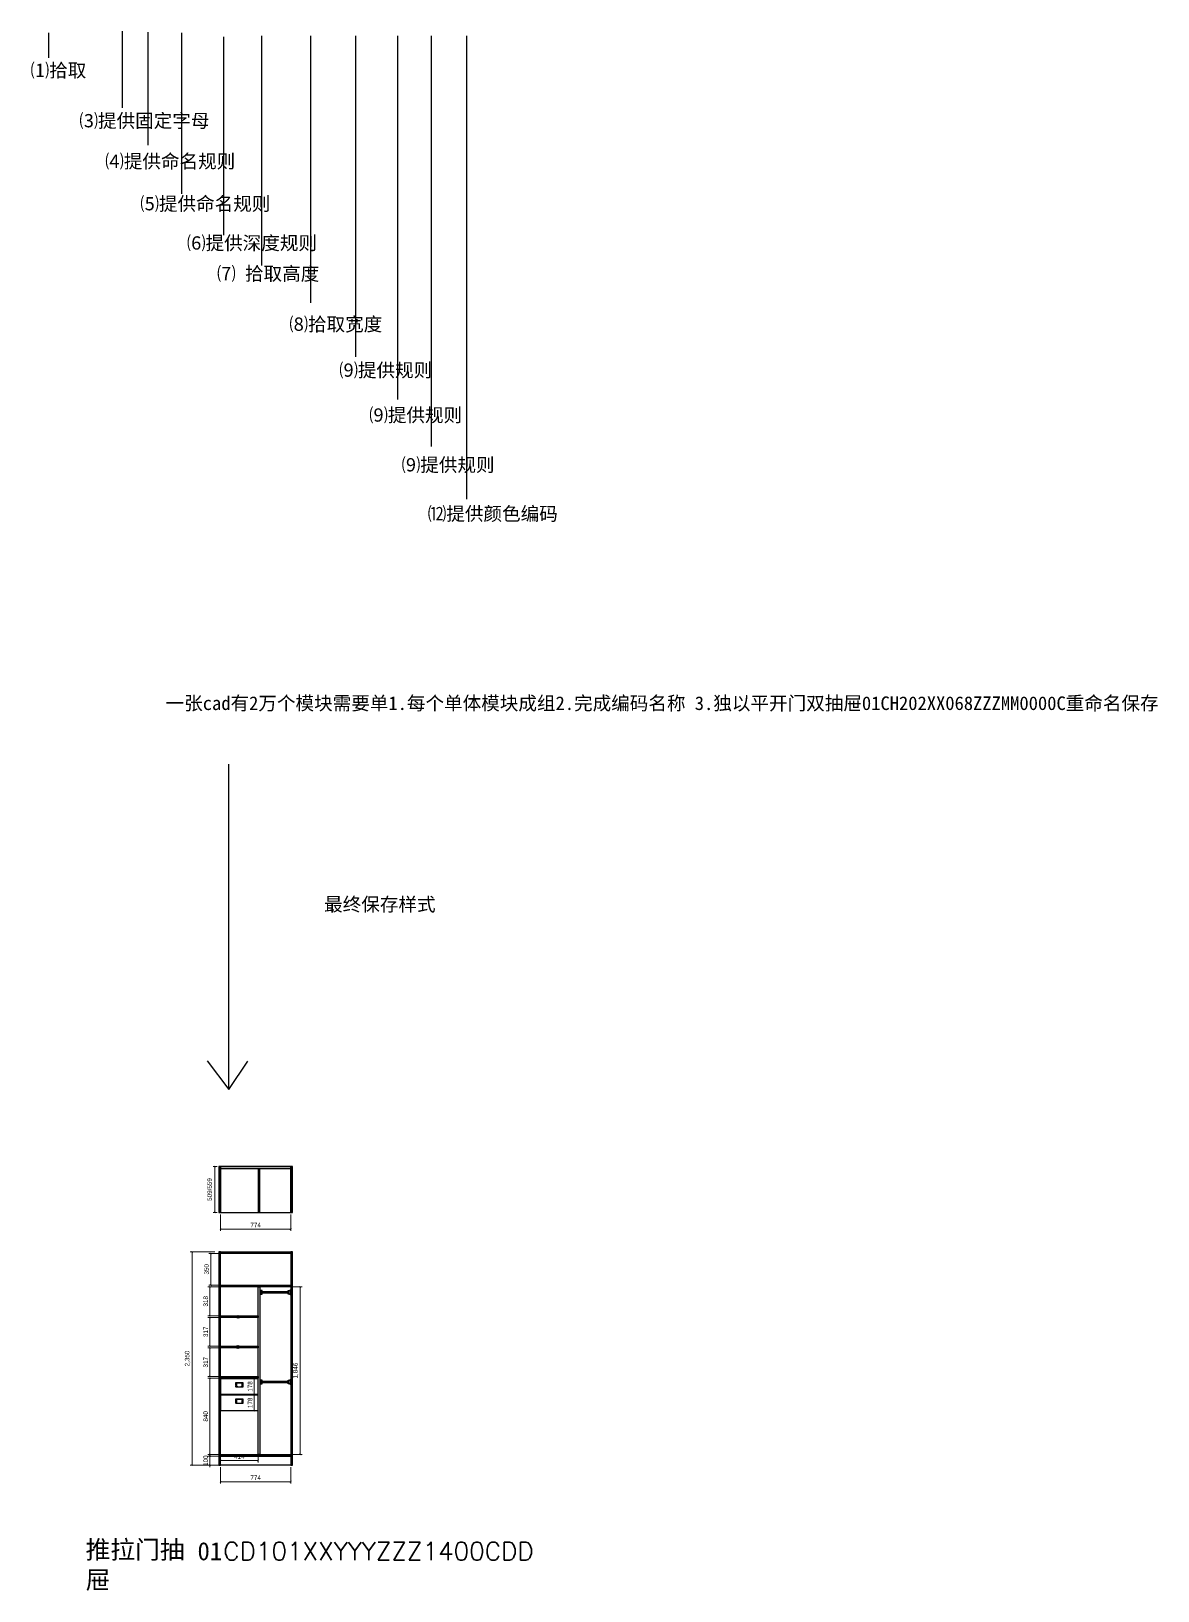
# Model space of a CAD drawing. Header units: millimetres. Extents: x 266 to 44582, y -75 to 31716.
# Drawn here: x 4462 to 16871, y -75 to 17098 of the extents above; entities that cross this region are included whole.
import ezdxf

# ---------------------------------------------------------------- set-up
doc = ezdxf.new("R2010")
doc.units = ezdxf.units.MM
for name, color, linetype in [('3', 3, 'Continuous'), ('7', 7, 'Continuous'), ('DIM【标注】', 66, 'Continuous')]:
    doc.layers.add(name, color=color, linetype=linetype)
doc.styles.add('-黑体', font='txt.shx', dxfattribs={"bigfont": 'bigfont.shx'})
doc.styles.add('AUDIT_D_071121225343-4', font='')
doc.styles.get("Standard").update_dxf_attribs({"font": ''})
doc.styles.get('AUDIT_D_071121225343-4').set_extended_font_data('HY울릉도L')
doc.styles.get('Standard').set_extended_font_data('SimSun')
doc.dimstyles.new('家居常用', dxfattribs={"dimscale": 200, "dimtxt": 0.25, "dimasz": 0.1, "dimexe": 0.1, "dimexo": 0.1, "dimgap": 0.1, "dimtad": 1, "dimdec": 0, "dimlunit": 6, "dimtxsty": 'AUDIT_D_071121225343-4', "dimblk": 'ARCHTICK', "dimcen": 1, "dimclrd": 252, "dimclre": 252, "dimclrt": 3, "dimadec": 0, "dimazin": 0, "dimtfac": 1, "dimtdec": 0, "dimtix": 1, "dimtmove": 1, "dimatfit": 3, "dimldrblk": 'DOT', "dimfxl": 0.3, "dimfxlon": 1, "dimlwd": 9, "dimlwe": 9, "dimarcsym": 0})
pattern_1 = [(45, (1305.171, -13759.847), (-2.245064, 2.245064), []), (45, (1305.171, -13758.2594), (-2.245064, 2.245064), [])]

# ---------------------------------------------------------------- blocks, each defined once
blk = doc.blocks.new('_ArchTick')
at = {"color": 0, "linetype": 'ByBlock', "const_width": 0.15}
blk.add_lwpolyline([(-0.5, -0.5), (0.5, 0.5)], dxfattribs=at)
blk = doc.blocks.new('*D130')
at = {"layer": '3', "color": 252, "lineweight": 9}
for p, q in [((6527, 3640), (6419, 3640)), ((6439, 3640), (6439, 3290)), ((6527, 3290), (6419, 3290))]:
    blk.add_line(p, q, dxfattribs=at)
at = {"layer": 'Defpoints', "color": 0}
for p in [(6547, 3640), (6439, 3290), (6547, 3290)]:
    blk.add_point(p, dxfattribs=at)
at = {"layer": '3', "color": 252, "lineweight": 9, "xscale": 20, "yscale": 20, "zscale": 20}
for p, rotation in [((6439, 3640), 90), ((6439, 3290), 270)]:
    blk.add_blockref('_ArchTick', p, dxfattribs=dict(at, rotation=rotation))
at = {"layer": '3', "color": 3, "insert": (6394, 3465), "char_height": 50, "attachment_point": 5, "rotation": 90, "style": 'AUDIT_D_071121225343-4'}
blk.add_mtext('350', dxfattribs=at)
blk = doc.blocks.new('_DOT')
at = {"color": 0, "linetype": 'ByBlock'}
blk.add_line((-0.5, 0), (-1, 0), dxfattribs=at)
at = {"color": 0, "linetype": 'ByBlock', "const_width": 0.5}
blk.add_lwpolyline([(-0.25, 0, 1), (0.25, 0, 1)], format="xyb", close=True, dxfattribs=at)
blk = doc.blocks.new('*D131')
at = {"layer": '3', "color": 252, "lineweight": 9}
for p, q in [((6527, 3272), (6409, 3272)), ((6429, 3272), (6429, 2953)), ((6527, 2953), (6409, 2953))]:
    blk.add_line(p, q, dxfattribs=at)
at = {"layer": 'Defpoints', "color": 0}
for p in [(6547, 3272), (6429, 2953), (6547, 2953)]:
    blk.add_point(p, dxfattribs=at)
at = {"layer": '3', "color": 252, "lineweight": 9, "xscale": 20, "yscale": 20, "zscale": 20}
for p, rotation in [((6429, 3272), 90), ((6429, 2953), 270)]:
    blk.add_blockref('_ArchTick', p, dxfattribs=dict(at, rotation=rotation))
at = {"layer": '3', "color": 3, "insert": (6384, 3113), "char_height": 50, "attachment_point": 5, "rotation": 90, "style": 'AUDIT_D_071121225343-4'}
blk.add_mtext('318', dxfattribs=at)
blk = doc.blocks.new('*D132')
at = {"layer": '3', "color": 252, "lineweight": 9}
for p, q in [((6527, 2935), (6409, 2935)), ((6429, 2935), (6429, 2618)), ((6527, 2618), (6409, 2618))]:
    blk.add_line(p, q, dxfattribs=at)
at = {"layer": 'Defpoints', "color": 0}
for p in [(6547, 2935), (6429, 2618), (6547, 2618)]:
    blk.add_point(p, dxfattribs=at)
at = {"layer": '3', "color": 252, "lineweight": 9, "xscale": 20, "yscale": 20, "zscale": 20}
for p, rotation in [((6429, 2935), 90), ((6429, 2618), 270)]:
    blk.add_blockref('_ArchTick', p, dxfattribs=dict(at, rotation=rotation))
at = {"layer": '3', "color": 3, "insert": (6384, 2777), "char_height": 50, "attachment_point": 5, "rotation": 90, "style": 'AUDIT_D_071121225343-4'}
blk.add_mtext('317', dxfattribs=at)
blk = doc.blocks.new('*D133')
at = {"layer": '3', "color": 252, "lineweight": 9}
for p, q in [((6527, 2600), (6409, 2600)), ((6429, 2600), (6429, 2284)), ((6527, 2284), (6409, 2284))]:
    blk.add_line(p, q, dxfattribs=at)
at = {"layer": 'Defpoints', "color": 0}
for p in [(6547, 2600), (6429, 2284), (6547, 2284)]:
    blk.add_point(p, dxfattribs=at)
at = {"layer": '3', "color": 252, "lineweight": 9, "xscale": 20, "yscale": 20, "zscale": 20}
for p, rotation in [((6429, 2600), 90), ((6429, 2284), 270)]:
    blk.add_blockref('_ArchTick', p, dxfattribs=dict(at, rotation=rotation))
at = {"layer": '3', "color": 3, "insert": (6384, 2442), "char_height": 50, "attachment_point": 5, "rotation": 90, "style": 'AUDIT_D_071121225343-4'}
blk.add_mtext('317', dxfattribs=at)
blk = doc.blocks.new('衣柜内拉手')
h = blk.add_hatch()
h.set_pattern_fill('STEEL', color=256, style=0)
h.set_pattern_definition(pattern_1)
h.paths.add_polyline_path([(-30, 0), (-40, 0), (-40, -50), (-30, -50)])
h = blk.add_hatch()
h.set_pattern_fill('STEEL', color=256, style=0)
h.set_pattern_definition(pattern_1)
h.paths.add_polyline_path([(40, 0), (30, 0), (30, -50), (40, -50)])
for p, q in [((-40, 0), (40, 0)), ((-40, 0), (-40, -50)), ((-30, 0), (-30, -50)), ((30, 0), (30, -50)), ((40, 0), (40, -50)), ((40, -50), (-40, -50))]:
    blk.add_line(p, q)
for centre, start, end in [((0, -258), 83.1787, 96.8213), ((0, 208), 263.1787, 276.8213)]:
    blk.add_arc(centre, 253, start, end)
blk = doc.blocks.new('*D134')
at = {"layer": '3', "color": 252, "lineweight": 9}
for p, q in [((6527, 2266), (6409, 2266)), ((6429, 2266), (6429, 1426)), ((6527, 1426), (6409, 1426))]:
    blk.add_line(p, q, dxfattribs=at)
at = {"layer": 'Defpoints', "color": 0}
for p in [(6547, 2266), (6429, 1426), (6547, 1426)]:
    blk.add_point(p, dxfattribs=at)
at = {"layer": '3', "color": 252, "lineweight": 9, "xscale": 20, "yscale": 20, "zscale": 20}
for p, rotation in [((6429, 2266), 90), ((6429, 1426), 270)]:
    blk.add_blockref('_ArchTick', p, dxfattribs=dict(at, rotation=rotation))
at = {"layer": '3', "color": 3, "insert": (6384, 1846), "char_height": 50, "attachment_point": 5, "rotation": 90, "style": 'AUDIT_D_071121225343-4'}
blk.add_mtext('840', dxfattribs=at)
blk = doc.blocks.new('*D135')
at = {"layer": '3', "color": 252, "lineweight": 9}
for p, q in [((6484, 3658), (6214, 3658)), ((6234, 3658), (6234, 1308)), ((6484, 1308), (6214, 1308))]:
    blk.add_line(p, q, dxfattribs=at)
at = {"layer": 'Defpoints', "color": 0}
for p in [(6529, 3658), (6234, 1308), (6529, 1308)]:
    blk.add_point(p, dxfattribs=at)
at = {"layer": '3', "color": 252, "lineweight": 9, "xscale": 20, "yscale": 20, "zscale": 20}
for p, rotation in [((6234, 3658), 90), ((6234, 1308), 270)]:
    blk.add_blockref('_ArchTick', p, dxfattribs=dict(at, rotation=rotation))
at = {"layer": '3', "color": 3, "insert": (6184, 2483), "char_height": 50, "attachment_point": 5, "rotation": 90, "style": 'AUDIT_D_071121225343-4'}
blk.add_mtext('2,350', dxfattribs=at)
blk = doc.blocks.new('A$C6B5F1E48')
at = {"layer": '7'}
for points in [[(8, 0), (8, 54), (0, 54), (0, 0)], [(27, 8), (27, 46), (8, 46), (8, 8)]]:
    blk.add_lwpolyline(points, close=True, dxfattribs=at)
blk = doc.blocks.new('*D136')
at = {"layer": '3', "color": 252, "lineweight": 9}
for p, q in [((7341, 3272), (7446, 3272)), ((7426, 3272), (7426, 1426)), ((7341, 1426), (7446, 1426))]:
    blk.add_line(p, q, dxfattribs=at)
at = {"layer": 'Defpoints', "color": 0}
for p in [(7321, 3272), (7321, 1426), (7426, 1426)]:
    blk.add_point(p, dxfattribs=at)
at = {"layer": '3', "color": 252, "lineweight": 9, "xscale": 20, "yscale": 20, "zscale": 20}
for p, rotation in [((7426, 3272), 90), ((7426, 1426), 270)]:
    blk.add_blockref('_ArchTick', p, dxfattribs=dict(at, rotation=rotation))
at = {"layer": '3', "color": 3, "insert": (7376, 2349), "char_height": 50, "attachment_point": 5, "rotation": 90, "style": 'AUDIT_D_071121225343-4'}
blk.add_mtext('1,846', dxfattribs=at)
blk = doc.blocks.new('*D137')
at = {"layer": '3', "color": 252, "lineweight": 9}
for p, q in [((6527, 1408), (6409, 1408)), ((6429, 1408), (6429, 1428)), ((6429, 1408), (6429, 1308)), ((6527, 1308), (6409, 1308)), ((6429, 1308), (6429, 1288))]:
    blk.add_line(p, q, dxfattribs=at)
at = {"layer": 'Defpoints', "color": 0}
for p in [(6547, 1408), (6429, 1308), (6547, 1308)]:
    blk.add_point(p, dxfattribs=at)
at = {"layer": '3', "color": 252, "lineweight": 9, "xscale": 20, "yscale": 20, "zscale": 20}
for p, rotation in [((6429, 1408), 270), ((6429, 1308), 90)]:
    blk.add_blockref('_ArchTick', p, dxfattribs=dict(at, rotation=rotation))
at = {"layer": '3', "color": 3, "insert": (6384, 1358), "char_height": 50, "attachment_point": 5, "rotation": 90, "style": 'AUDIT_D_071121225343-4'}
blk.add_mtext('100', dxfattribs=at)
blk = doc.blocks.new('*D138')
at = {"layer": '3', "color": 252, "lineweight": 9}
for p, q in [((6509, 4598), (6465, 4598)), ((6485, 4598), (6485, 4089)), ((6509, 4089), (6465, 4089))]:
    blk.add_line(p, q, dxfattribs=at)
at = {"layer": 'Defpoints', "color": 0}
for p in [(6529, 4598), (6485, 4089), (6529, 4089)]:
    blk.add_point(p, dxfattribs=at)
at = {"layer": '3', "color": 252, "lineweight": 9, "xscale": 20, "yscale": 20, "zscale": 20}
for p, rotation in [((6485, 4598), 90), ((6485, 4089), 270)]:
    blk.add_blockref('_ArchTick', p, dxfattribs=dict(at, rotation=rotation))
at = {"layer": '3', "color": 3, "insert": (6427, 4344), "char_height": 50, "attachment_point": 5, "rotation": 90, "style": 'AUDIT_D_071121225343-4'}
blk.add_mtext('509/559', dxfattribs=at)
blk = doc.blocks.new('*D139')
at = {"layer": '3', "color": 252, "lineweight": 9}
for p, q in [((6858, 2264), (6938, 2264)), ((6918, 2086), (6918, 2264)), ((6858, 2086), (6938, 2086))]:
    blk.add_line(p, q, dxfattribs=at)
at = {"layer": 'Defpoints', "color": 0}
for p in [(6838, 2264), (6918, 2264), (6838, 2086)]:
    blk.add_point(p, dxfattribs=at)
at = {"layer": '3', "color": 252, "lineweight": 9, "xscale": 20, "yscale": 20, "zscale": 20}
for p, rotation in [((6918, 2264), 90), ((6918, 2086), 270)]:
    blk.add_blockref('_ArchTick', p, dxfattribs=dict(at, rotation=rotation))
at = {"layer": '3', "color": 3, "insert": (6873, 2175), "char_height": 50, "attachment_point": 5, "rotation": 90, "style": 'AUDIT_D_071121225343-4'}
blk.add_mtext('178', dxfattribs=at)
blk = doc.blocks.new('*D140')
at = {"layer": '3', "color": 252, "lineweight": 9}
for p, q in [((6858, 2084), (6938, 2084)), ((6918, 1906), (6918, 2084)), ((6858, 1906), (6938, 1906))]:
    blk.add_line(p, q, dxfattribs=at)
at = {"layer": 'Defpoints', "color": 0}
for p in [(6838, 2084), (6918, 2084), (6838, 1906)]:
    blk.add_point(p, dxfattribs=at)
at = {"layer": '3', "color": 252, "lineweight": 9, "xscale": 20, "yscale": 20, "zscale": 20}
for p, rotation in [((6918, 2084), 90), ((6918, 1906), 270)]:
    blk.add_blockref('_ArchTick', p, dxfattribs=dict(at, rotation=rotation))
at = {"layer": '3', "color": 3, "insert": (6873, 1995), "char_height": 50, "attachment_point": 5, "rotation": 90, "style": 'AUDIT_D_071121225343-4'}
blk.add_mtext('178', dxfattribs=at)
blk = doc.blocks.new('*D141')
at = {"layer": 'Defpoints', "color": 0}
for p in [(6547, 1450), (6961, 1450), (6961, 1358)]:
    blk.add_point(p, dxfattribs=at)
at = {"layer": 'DIM【标注】', "color": 252, "lineweight": 9}
for p, q in [((6547, 1430), (6547, 1338)), ((6961, 1430), (6961, 1338)), ((6547, 1358), (6961, 1358))]:
    blk.add_line(p, q, dxfattribs=at)
at = {"layer": 'DIM【标注】', "color": 252, "lineweight": 9, "xscale": 20, "yscale": 20, "zscale": 20, "rotation": 180}
blk.add_blockref('_ArchTick', (6547, 1358), dxfattribs=at)
at = {"layer": 'DIM【标注】', "color": 252, "lineweight": 9, "xscale": 20, "yscale": 20, "zscale": 20}
blk.add_blockref('_ArchTick', (6961, 1358), dxfattribs=at)
at = {"layer": 'DIM【标注】', "color": 3, "insert": (6754, 1403), "char_height": 50, "attachment_point": 5, "style": 'AUDIT_D_071121225343-4'}
blk.add_mtext('414', dxfattribs=at)
blk = doc.blocks.new('*D142')
at = {"layer": 'Defpoints', "color": 0}
for p in [(6547, 4089), (7321, 4089), (7321, 3908)]:
    blk.add_point(p, dxfattribs=at)
at = {"layer": 'DIM【标注】', "color": 252, "lineweight": 9}
for p, q in [((6547, 4069), (6547, 3888)), ((7321, 4069), (7321, 3888)), ((6547, 3908), (7321, 3908))]:
    blk.add_line(p, q, dxfattribs=at)
at = {"layer": 'DIM【标注】', "color": 252, "lineweight": 9, "xscale": 20, "yscale": 20, "zscale": 20, "rotation": 180}
blk.add_blockref('_ArchTick', (6547, 3908), dxfattribs=at)
at = {"layer": 'DIM【标注】', "color": 252, "lineweight": 9, "xscale": 20, "yscale": 20, "zscale": 20}
blk.add_blockref('_ArchTick', (7321, 3908), dxfattribs=at)
at = {"layer": 'DIM【标注】', "color": 3, "insert": (6934, 3953), "char_height": 50, "attachment_point": 5, "style": 'AUDIT_D_071121225343-4'}
blk.add_mtext('774', dxfattribs=at)
blk = doc.blocks.new('*D143')
at = {"layer": 'Defpoints', "color": 0}
for p in [(6547, 1308), (7321, 1308), (7321, 1126)]:
    blk.add_point(p, dxfattribs=at)
at = {"layer": 'DIM【标注】', "color": 252, "lineweight": 9}
for p, q in [((6547, 1288), (6547, 1106)), ((7321, 1288), (7321, 1106)), ((6547, 1126), (7321, 1126))]:
    blk.add_line(p, q, dxfattribs=at)
at = {"layer": 'DIM【标注】', "color": 252, "lineweight": 9, "xscale": 20, "yscale": 20, "zscale": 20, "rotation": 180}
blk.add_blockref('_ArchTick', (6547, 1126), dxfattribs=at)
at = {"layer": 'DIM【标注】', "color": 252, "lineweight": 9, "xscale": 20, "yscale": 20, "zscale": 20}
blk.add_blockref('_ArchTick', (7321, 1126), dxfattribs=at)
at = {"layer": 'DIM【标注】', "color": 3, "insert": (6934, 1171), "char_height": 50, "attachment_point": 5, "style": 'AUDIT_D_071121225343-4'}
blk.add_mtext('774', dxfattribs=at)

msp = doc.modelspace()

# ---------------------------------------------------------------- linework, layer by layer
at = {"layer": '3'}
for p, q in [((4654.3, 17080.5), (4654.3, 16805.5)), ((5462.3, 17098.3), (5462.3, 16253.8)), ((5747.8, 17088.3), (5747.8, 15842.8)), ((6118.8, 17078.8), (6118.8, 15305.8)), ((6581.8, 17036.3), (6581.8, 14852.8)), ((7000.3, 17046.8), (7000.3, 14519.8)), ((7539.3, 17046.8), (7539.3, 14108.8)), ((8035.8, 17046.8), (8035.8, 13513.3)), ((8497.3, 17046.8), (8497.3, 13043.8)), ((8866.8, 17046.8), (8866.8, 12524.3)), ((9257.3, 17046.8), (9257.3, 11943.8)), ((6637.2, 5446.6), (6637.2, 9026.9)), ((6401.2, 5760.1), (6637.2, 5446.6)), ((6637.2, 5446.6), (6846.8, 5757.7))]:
    msp.add_line(p, q, dxfattribs=at)
at = {"layer": '3', "color": 0}
for points in [[(6529.2, 4089.4), (6547.2, 4089.4), (6547.2, 4598.4), (6529.2, 4598.4)], [(6547.2, 4089.4), (7321.2, 4089.4), (7321.2, 4598.4), (6547.2, 4598.4)], [(6961.2, 4089.4), (6979.2, 4089.4), (6979.2, 4572.1), (6961.2, 4572.1)], [(7321.2, 4089.4), (7339.2, 4089.4), (7339.2, 4598.4), (7321.2, 4598.4)], [(6529.2, 1307.7), (6547.2, 1307.7), (6547.2, 3657.7), (6529.2, 3657.7)], [(6547.2, 3657.7), (7321.2, 3657.7), (7321.2, 3639.7), (6547.2, 3639.7)], [(7321.2, 1307.7), (7339.2, 1307.7), (7339.2, 3657.7), (7321.2, 3657.7)], [(6547.2, 3289.7), (7321.2, 3289.7), (7321.2, 3271.7), (6547.2, 3271.7)], [(6961.2, 3271.7), (6979.2, 3271.7), (6979.2, 1425.7), (6961.2, 1425.7)], [(6547.2, 2953.4), (6961.2, 2953.4), (6961.2, 2935.4), (6547.2, 2935.4)], [(6547.2, 2618.4), (6961.2, 2618.4), (6961.2, 2600.4), (6547.2, 2600.4)], [(6547.2, 2283.9), (6961.2, 2283.9), (6961.2, 2265.9), (6547.2, 2265.9)], [(6547.2, 1425.7), (7321.2, 1425.7), (7321.2, 1407.7), (6547.2, 1407.7)]]:
    msp.add_lwpolyline(points, close=True, dxfattribs=at)
at = {"layer": '3', "color": 2}
msp.add_lwpolyline([(6542.2, 4577.1), (7326.2, 4577.1), (7326.2, 4572.1), (6542.2, 4572.1)], close=True, dxfattribs=at)
at = {"layer": '3', "color": 8}
for points in [[(7006.6, 3221.9), (7293.8, 3221.9), (7293.8, 3201.8), (7006.6, 3201.8)], [(7006.6, 2233.6), (7293.8, 2233.6), (7293.8, 2213.5), (7006.6, 2213.5)]]:
    msp.add_lwpolyline(points, close=True, dxfattribs=at)
at = {"layer": '3'}
for points in [[(6549.2, 2263.9), (6959.2, 2263.9), (6959.2, 2085.9), (6549.2, 2085.9)], [(6549.2, 2083.9), (6959.2, 2083.9), (6959.2, 1905.9), (6549.2, 1905.9)]]:
    msp.add_lwpolyline(points, close=True, dxfattribs=at)
at = {"layer": '3', "color": 7, "true_color": 0xffffff}
msp.add_lwpolyline([(6547.2, 1407.7), (7321.2, 1407.7), (7321.2, 1307.7), (6547.2, 1307.7)], close=True, dxfattribs=at)
at = {"layer": '3'}
for centre, radius in [((6743.2, 2941.9), 16), ((6736.7, 2608.7), 17)]:
    msp.add_circle(centre, radius, dxfattribs=at)

# ---------------------------------------------------------------- block references
for p in [(6754.2, 2217.4), (6754.2, 2037.4)]:
    msp.add_blockref('衣柜内拉手', p)
at = {"layer": '3', "color": 8}
for p in [(6979.2, 3184.9), (6979.2, 2196.6)]:
    msp.add_blockref('A$C6B5F1E48', p, dxfattribs=at)
at = {"layer": '3', "color": 8, "xscale": -1}
for p in [(7321.2, 3184.9), (7321.2, 2196.6)]:
    msp.add_blockref('A$C6B5F1E48', p, dxfattribs=at)

# ---------------------------------------------------------------- texts
for s, p in [('⑴拾取', (4455.3, 16592.3)), ('⑶提供固定字母', (4993.3, 16037.3)), ('⑷提供命名规则', (5277.3, 15590.8)), ('⑸提供命名规则', (5664.3, 15123.3)), ('⑹提供深度规则', (6177.8, 14690.8)), ('⑺ 拾取高度', (6509.8, 14353.8)), ('⑻拾取宽度', (7306.3, 13796.8)), ('⑼提供规则', (7855.8, 13290.8)), ('⑼提供规则', (8185.8, 12796.3)), ('⑼提供规则', (8542.8, 12248.3)), ('⑿提供颜色编码', (8829.8, 11710.3)), ('一张cad有2万个模块需要单1.每个单体模块成组2.完成编码名称 3.独以平开门双抽屉01CH202XX068ZZZMM0000C重命名保存 ', (5942.3, 9623.5)), ('最终保存样式', (7688.6, 7408.9))]:
    msp.add_text(s, height=150).set_placement(p)
at = {"char_height": 200, "width": 1209.818, "attachment_point": 1, "style": '-黑体'}
for s, insert in [('{\\fSimHei|b0|i0|c134|p49;推拉门抽屉}', (5060.8, 478.4)), ('{\\fSimHei|b0|i0|c134|p49;01}', (6293.6, 460.9)), ('CD101{\\C2;XX\\C4;YYY\\C6;ZZZ\\C1;14\\C0;00\\C11;C\\C2;DD}', (6577.6, 460.9))]:
    msp.add_mtext(s, dxfattribs=dict(at, insert=insert))

# ---------------------------------------------------------------- dimensions: what is measured, and where the dimension line sits
at = {"layer": '3', "color": 0}
dim = msp.add_linear_dim(base=(6485.2, 4089.4), p1=(6529.2, 4598.4), p2=(6529.2, 4089.4), angle=90, text='509/559', dimstyle='家居常用', override={"dimfxl": 1.25, "dimarcsym": 1}, dxfattribs=at)
dim.commit()
dim.dimension.update_dxf_attribs({"geometry": '*D138', "text_midpoint": (6427.1, 4343.9)})
for base, p1, p2, picture, middle in [((6233.7, 1307.7), (6529.2, 3657.7), (6529.2, 1307.7), '*D135', (6183.9, 2482.7)), ((6439.2, 3289.7), (6547.2, 3639.7), (6547.2, 3289.7), '*D130', (6394.2, 3464.7)), ((6429.2, 2953.4), (6547.2, 3271.7), (6547.2, 2953.4), '*D131', (6384.2, 3112.6)), ((7425.7, 1425.7), (7321.2, 3271.7), (7321.2, 1425.7), '*D136', (7375.9, 2348.7)), ((6429.2, 2618.4), (6547.2, 2935.4), (6547.2, 2618.4), '*D132', (6384.2, 2776.9)), ((6429.1642213, 2283.9020084), (6547.2017392, 2600.4020084), (6547.2017392, 2283.9020084), '*D133', (6384.1642213, 2442.1520084)), ((6429.2, 1425.7), (6547.2, 2265.9), (6547.2, 1425.7), '*D134', (6384.2, 1845.8)), ((6429.2, 1307.7), (6547.2, 1407.7), (6547.2, 1307.7), '*D137', (6384.2, 1357.7))]:
    dim = msp.add_linear_dim(base=base, p1=p1, p2=p2, angle=90, dimstyle='家居常用', override={"dimfxl": 1.25, "dimarcsym": 1}, dxfattribs=at)
    dim.commit()
    dim.dimension.update_dxf_attribs({"geometry": picture, "text_midpoint": middle})
at = {"layer": '3', "color": 7, "true_color": 0xffffff}
for p1, p2, picture, middle in [((6838.2, 2085.9), (6838.2, 2263.9), '*D139', (6872.7, 2174.9)), ((6838.2, 1905.9), (6838.2, 2083.9), '*D140', (6872.7, 1994.9))]:
    dim = msp.add_aligned_dim(p1=p1, p2=p2, distance=-79.5, dimstyle='家居常用', override={"dimfxl": 1.25, "dimarcsym": 1}, dxfattribs=at)
    dim.commit()
    dim.dimension.update_dxf_attribs({"geometry": picture, "text_midpoint": middle})
at = {"layer": 'DIM【标注】', "color": 7, "true_color": 0xffffff}
for base, p1, p2, picture, middle in [((7321.2, 3907.9), (6547.2, 4089.4), (7321.2, 4089.4), '*D142', (6934.2, 3952.9)), ((6961.2, 1357.9), (6547.2, 1449.9), (6961.2, 1449.9), '*D141', (6754.2, 1402.9)), ((7321.2, 1126.4), (6547.2, 1307.7), (7321.2, 1307.7), '*D143', (6934.2, 1171.4))]:
    dim = msp.add_linear_dim(base=base, p1=p1, p2=p2, dimstyle='家居常用', override={"dimfxl": 1.25, "dimarcsym": 1}, dxfattribs=at)
    dim.commit()
    dim.dimension.update_dxf_attribs({"geometry": picture, "text_midpoint": middle})

doc.saveas('drawing.dxf')
